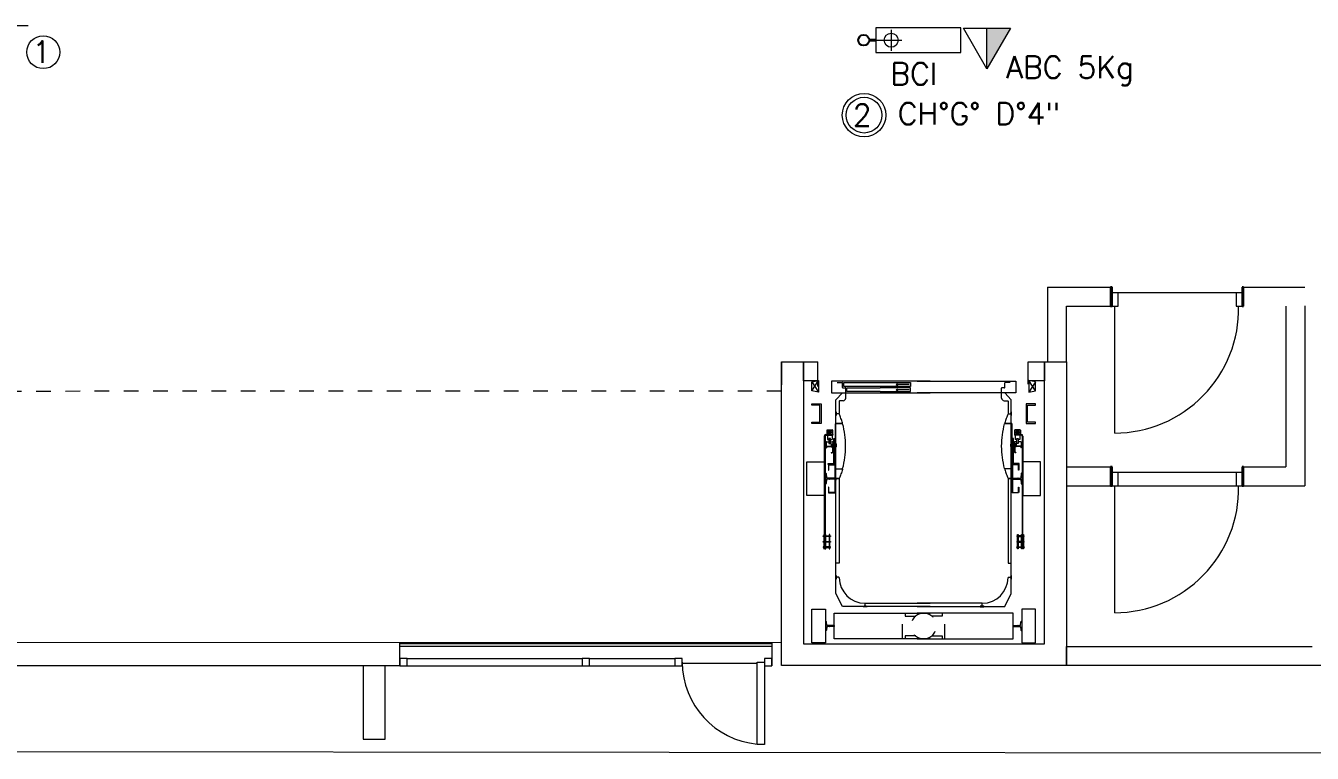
# Model space of a CAD drawing. Header units: millimetres. Extents: x 539 to 842, y -453 to -96.
# Drawn here: x 806.79 to 815.59, y -239.92 to -234.94 of the extents above; entities that cross this region are included whole.
import ezdxf
from ezdxf.enums import TextEntityAlignment as Align

# ---------------------------------------------------------------- set-up
doc = ezdxf.new("R2010")
doc.units = ezdxf.units.MM
doc.header["$LTSCALE"] = 0.1
for name, pattern in [('CENTER', [2.25, 1, -0.1, 0.05, -0.1, 1]), ('DASHED', [0.7, 0.5, -0.2]), ('HIDDEN', [0.375, 0.25, -0.125]), ('HIDDEN2', [0.1875, 0.125, -0.0625])]:
    doc.linetypes.add(name, pattern=pattern)
doc.layers.get('0').update_dxf_attribs({"lineweight": 5})
for name, color, linetype, lineweight in [('00-Agua Caliente', 1, 'Continuous', 20), ('00-Texto AC', 7, 'Continuous', 18), ('00_Incendio_Bocas Incendio', 1, 'Continuous', 30), ('00_Incendio_Cañeria', 1, 'Continuous', 30), ('00_Incendio_Matafuego', 1, 'Continuous', 20), ('00_Incendio_Montantes', 1, 'Continuous', 30), ('00_Incendio_Numeracion Montantes', 1, 'Continuous', 30), ('00_Incendio_Textos', 7, 'Continuous', 13), ('A-DETL-GENF', 7, 'Continuous', 5), ('A-DOOR', 7, 'Continuous', 5), ('A-GLAZ-CWMG', 7, 'Continuous', 5), ('S-COLS', 7, 'Continuous', 5)]:
    doc.layers.add(name, color=color, linetype=linetype, lineweight=lineweight)
doc.styles.add('Instal Sanit', font='techb___.ttf', dxfattribs={"height": 0.15})
doc.styles.add('Romans', font='romans.shx')
doc.styles.get("Standard").update_dxf_attribs({"font": 'arial.ttf'})

# ---------------------------------------------------------------- blocks, each defined once
blk = doc.blocks.new('T8 - T1-2752867-1-TORRE-ARQ-PB')
at = {"layer": 'S-COLS', "color": 8}
for p, q in [((21.6774, 57.6295), (21.6419, 57.4837)), ((23.6983, 57.1369), (21.6774, 57.6295)), ((21.6419, 57.4837), (23.517, 57.0267)), ((23.2365, 55.2424), (23.6983, 57.1369)), ((23.517, 57.0267), (23.1263, 55.4236)), ((21.2512, 55.8807), (21.2157, 55.7349)), ((23.1263, 55.4236), (21.2512, 55.8807)), ((21.2157, 55.7349), (23.2365, 55.2424))]:
    blk.add_line(p, q, dxfattribs=at)
blk = doc.blocks.new('Puerta Vidrio Simple - Puerta Vidrio Simple-1925541-07 3er Piso')
at = {"layer": 'A-DOOR', "color": 8}
for p, q in [((0.2314, 0), (0.2814, 0)), ((0.2314, -0.5628), (0.2314, 0)), ((0.2314, 0), (0.2814, 0)), ((0.2314, -0.5628), (0.2314, 0)), ((0.2814, 0), (0.2814, -0.5628)), ((0.2814, -0.5628), (0.2314, -0.5628)), ((0.2814, -0.5628), (0.2314, -0.5628))]:
    blk.add_line(p, q, dxfattribs=at)
blk.add_arc((0.2814, 0), 0.5628, 180, 264.88403, dxfattribs=at)
blk = doc.blocks.new('Montante rectangular - 50x50-1925539-07 3er Piso')
at = {"layer": 'A-GLAZ-CWMG', "color": 8}
for p, q in [((0, 0.025), (-0.05, 0.025)), ((-0.05, 0.025), (-0.05, 0)), ((0, -0.025), (0, 0.025)), ((-0.05, -0.025), (0, -0.025))]:
    blk.add_line(p, q, dxfattribs=at)
blk = doc.blocks.new('Montante rectangular - 50x50-1913232-07 3er Piso')
at = {"layer": 'A-GLAZ-CWMG', "color": 8}
for p, q in [((-0.05, 0.025), (0, 0.025)), ((-0.05, -0.025), (-0.05, 0.025)), ((0, 0.025), (0, -0.025)), ((0, -0.025), (-0.05, -0.025))]:
    blk.add_line(p, q, dxfattribs=at)
blk = doc.blocks.new('Montante rectangular - 50x50-1925525-07 3er Piso')
at = {"layer": 'A-GLAZ-CWMG', "color": 8}
for p, q in [((-0.6312, -2.0179), (0.5666, -2.0179)), ((-0.6312, -2.0679), (0.5666, -2.0679))]:
    blk.add_line(p, q, dxfattribs=at)
blk = doc.blocks.new('Montante rectangular - 50x50-1925534-07 3er Piso')
at = {"layer": 'A-GLAZ-CWMG', "color": 8}
for p, q in [((0.6166, -2.0179), (1.2016, -2.0179)), ((0.6166, -2.0679), (1.2016, -2.0679))]:
    blk.add_line(p, q, dxfattribs=at)
blk = doc.blocks.new('Montante rectangular - 50x50-1925528-07 3er Piso')
at = {"layer": 'A-GLAZ-CWMG', "color": 8}
for p, q in [((-0.025, 0.025), (0.025, 0.025)), ((-0.025, -0.025), (-0.025, 0.025)), ((0.025, 0.025), (0.025, -0.025)), ((0.025, -0.025), (-0.025, -0.025))]:
    blk.add_line(p, q, dxfattribs=at)
blk = doc.blocks.new('JW_Interior_Door_Fire_810_Single_1_0 - Puerta contra Incendio-1467360-1-TORRE-ARQ-PB')
at = {"layer": 'A-DETL-GENF', "color": 8}
for p, q in [((0.4272, 0.9328), (0.4272, 0.065)), ((-0.403, 0.065), (-0.445, 0.065)), ((-0.445, 0.065), (-0.445, -0.027)), ((-0.403, -0.027), (-0.403, 0.065)), ((0.403, 0.065), (0.403, -0.027)), ((0.445, 0.065), (0.403, 0.065)), ((0.445, -0.027), (0.445, 0.065)), ((-0.445, -0.027), (-0.403, -0.027)), ((-0.403, -0.027), (0.403, -0.027)), ((0.403, -0.027), (0.445, -0.027))]:
    blk.add_line(p, q, dxfattribs=at)
blk.add_arc((0.4303, 0.0815), 0.8513, 90.20864, 181.11058, dxfattribs=at)
at = {"layer": 'A-DOOR', "color": 8, "lineweight": 25}
for p, q in [((-0.445, 0.065), (-0.455, 0.065)), ((-0.455, 0.065), (-0.455, -0.065)), ((0.455, 0.065), (0.445, 0.065)), ((0.455, -0.065), (0.455, 0.065)), ((-0.455, -0.065), (-0.445, -0.065)), ((-0.445, -0.065), (-0.445, -0.027)), ((0.445, -0.027), (0.445, -0.065)), ((0.445, -0.065), (0.455, -0.065))]:
    blk.add_line(p, q, dxfattribs=at)
blk = doc.blocks.new('T1-5P-2020')
at = {"color": 8, "lineweight": 5}
for p, q in [((4102.271, 1358.5344), (4101.1378, 1358.5332)), ((4109.2458, 1356.7434), (4109.678, 1356.7434)), ((4110.588, 1356.7434), (4111.0058, 1356.7434)), ((4109.3758, 1356.6134), (4109.678, 1356.6134)), ((4107.4258, 1356.2334), (4107.426, 1356.0759)), ((4107.5758, 1356.2334), (4107.6738, 1356.2334)), ((4107.5758, 1356.1034), (4107.5758, 1356.2334)), ((4107.6738, 1356.0649), (4107.6738, 1356.2334)), ((4109.1138, 1356.2334), (4109.2258, 1356.2334)), ((4109.1138, 1356.0796), (4109.1138, 1356.2334)), ((4109.2258, 1356.2334), (4109.2258, 1356.1034)), ((4107.6738, 1356.1034), (4107.5758, 1356.1034)), ((4109.2258, 1356.1034), (4109.1138, 1356.1034)), ((4109.3758, 1355.5134), (4109.678, 1355.5134)), ((4110.588, 1355.5134), (4110.8758, 1355.5134)), ((4109.3758, 1355.3834), (4111.0058, 1355.3834)), ((4107.4258, 1354.3109), (4102.0841, 1354.3087)), ((4109.3758, 1354.2834), (4111.0576, 1354.2834)), ((4109.3758, 1354.1534), (4109.3758, 1354.2834)), ((4104.8138, 1354.1523), (4099.5895, 1354.1541)), ((4115.4576, 1354.1534), (4109.3758, 1354.1534))]:
    blk.add_line(p, q, dxfattribs=at)
at = {"color": 8}
for p, q in [((4109.2458, 1356.7434), (4109.2458, 1356.2334)), ((4110.588, 1356.6134), (4110.588, 1356.7434)), ((4110.8758, 1356.6134), (4110.8758, 1355.5134)), ((4111.0058, 1356.6166), (4111.0058, 1355.3834)), ((4107.8072, 1356.0915), (4107.8401, 1356.0915)), ((4107.8427, 1356.0573), (4107.8427, 1356.0889)), ((4108.9539, 1356.0573), (4108.9539, 1356.0889)), ((4108.9894, 1356.0915), (4108.9565, 1356.0915)), ((4107.8441, 1356.056), (4107.8623, 1356.056)), ((4107.865, 1355.9849), (4107.865, 1356.0533)), ((4108.9316, 1355.9849), (4108.9316, 1356.0533)), ((4108.9525, 1356.056), (4108.9343, 1356.056)), ((4107.6339, 1355.9449), (4107.6961, 1355.9449)), ((4107.6339, 1355.936), (4107.6339, 1355.9449)), ((4107.6872, 1355.936), (4107.6339, 1355.936)), ((4107.6872, 1355.8204), (4107.6872, 1355.936)), ((4107.6961, 1355.9449), (4107.6961, 1355.8115)), ((4109.1628, 1355.9449), (4109.1005, 1355.9449)), ((4109.1005, 1355.9449), (4109.1005, 1355.8115)), ((4109.1094, 1355.8204), (4109.1094, 1355.936)), ((4109.1094, 1355.936), (4109.1628, 1355.936)), ((4109.1628, 1355.936), (4109.1628, 1355.9449)), ((4107.6339, 1355.8115), (4107.6339, 1355.8204)), ((4107.6339, 1355.8204), (4107.6872, 1355.8204)), ((4107.7983, 1355.8755), (4107.7983, 1355.8675)), ((4107.7983, 1355.8755), (4107.7983, 1355.8675)), ((4107.8185, 1355.8782), (4107.801, 1355.8782)), ((4108.9781, 1355.8782), (4108.9956, 1355.8782)), ((4108.9983, 1355.8755), (4108.9983, 1355.8675)), ((4108.9983, 1355.8755), (4108.9983, 1355.8675)), ((4109.1628, 1355.8204), (4109.1094, 1355.8204)), ((4109.1628, 1355.8115), (4109.1628, 1355.8204)), ((4107.6961, 1355.8115), (4107.6339, 1355.8115)), ((4107.7939, 1355.8115), (4107.8398, 1355.8115)), ((4109.0028, 1355.8115), (4108.9568, 1355.8115)), ((4109.1005, 1355.8115), (4109.1628, 1355.8115)), ((4107.7244, 1355.3971), (4107.7244, 1355.4704)), ((4107.7244, 1355.4704), (4107.7288, 1355.4704)), ((4107.7316, 1355.4679), (4107.7343, 1355.4395)), ((4109.065, 1355.4679), (4109.0623, 1355.4395)), ((4109.0723, 1355.4704), (4109.0678, 1355.4704)), ((4109.0723, 1355.3971), (4109.0723, 1355.4704)), ((4109.678, 1355.3834), (4109.678, 1355.5134)), ((4110.588, 1355.3834), (4110.588, 1355.5134)), ((4107.7244, 1355.3971), (4107.7288, 1355.3971)), ((4107.7343, 1355.428), (4107.7316, 1355.3997)), ((4107.7512, 1355.4371), (4107.737, 1355.4371)), ((4107.7512, 1355.4304), (4107.737, 1355.4304)), ((4107.7512, 1355.4371), (4107.754, 1355.4378)), ((4107.7512, 1355.4371), (4107.754, 1355.4378)), ((4107.7512, 1355.4304), (4107.754, 1355.4298)), ((4107.7512, 1355.4304), (4107.754, 1355.4298)), ((4107.7841, 1355.4378), (4107.754, 1355.4378)), ((4107.7841, 1355.4298), (4107.754, 1355.4298)), ((4107.785, 1355.4369), (4107.7841, 1355.4378)), ((4107.785, 1355.4307), (4107.7841, 1355.4298)), ((4107.785, 1355.4369), (4107.785, 1355.4307)), ((4109.0116, 1355.4369), (4109.0125, 1355.4378)), ((4109.0116, 1355.4369), (4109.0116, 1355.4307)), ((4109.0116, 1355.4307), (4109.0125, 1355.4298)), ((4109.0125, 1355.4378), (4109.0426, 1355.4378)), ((4109.0125, 1355.4298), (4109.0426, 1355.4298)), ((4109.0454, 1355.4371), (4109.0426, 1355.4378)), ((4109.0454, 1355.4371), (4109.0426, 1355.4378)), ((4109.0454, 1355.4304), (4109.0426, 1355.4298)), ((4109.0454, 1355.4304), (4109.0426, 1355.4298)), ((4109.0454, 1355.4371), (4109.0596, 1355.4371)), ((4109.0454, 1355.4304), (4109.0596, 1355.4304)), ((4109.0623, 1355.428), (4109.065, 1355.3997)), ((4109.0723, 1355.3971), (4109.0678, 1355.3971)), ((4107.7983, 1354.7609), (4107.7983, 1354.7689)), ((4108.9983, 1354.7609), (4108.9983, 1354.7689)), ((4107.7983, 1354.7556), (4107.7983, 1354.7476)), ((4107.801, 1354.7582), (4107.801, 1354.7582)), ((4107.8179, 1354.7582), (4107.801, 1354.7582)), ((4108.9787, 1354.7582), (4108.9956, 1354.7582)), ((4108.9956, 1354.7582), (4108.9956, 1354.7582)), ((4108.9983, 1354.7556), (4108.9983, 1354.7476)), ((4107.9877, 1354.5582), (4107.9957, 1354.5582)), ((4107.9983, 1354.5609), (4107.9983, 1354.5779)), ((4108.009, 1354.5582), (4108.001, 1354.5582)), ((4108.7876, 1354.5582), (4108.7956, 1354.5582)), ((4108.7983, 1354.5609), (4108.7983, 1354.5779)), ((4108.8089, 1354.5582), (4108.8009, 1354.5582)), ((4107.7272, 1354.456), (4107.7272, 1354.3938)), ((4107.7298, 1354.456), (4107.7272, 1354.456)), ((4107.7352, 1354.4308), (4107.7326, 1354.4534)), ((4107.7352, 1354.419), (4107.7326, 1354.3963)), ((4107.7512, 1354.4282), (4107.738, 1354.4282)), ((4107.7512, 1354.4215), (4107.738, 1354.4215)), ((4107.7512, 1354.4282), (4107.754, 1354.4289)), ((4107.7512, 1354.4215), (4107.754, 1354.4209)), ((4107.7841, 1354.4289), (4107.754, 1354.4289)), ((4107.7841, 1354.4209), (4107.754, 1354.4209)), ((4107.785, 1354.428), (4107.7841, 1354.4289)), ((4107.785, 1354.4218), (4107.7841, 1354.4209)), ((4107.785, 1354.428), (4107.785, 1354.4218)), ((4109.0116, 1354.428), (4109.0125, 1354.4289)), ((4109.0116, 1354.428), (4109.0116, 1354.4218)), ((4109.0116, 1354.4218), (4109.0125, 1354.4209)), ((4109.0125, 1354.4289), (4109.0426, 1354.4289)), ((4109.0125, 1354.4209), (4109.0426, 1354.4209)), ((4109.0454, 1354.4282), (4109.0426, 1354.4289)), ((4109.0454, 1354.4215), (4109.0426, 1354.4209)), ((4109.0454, 1354.4282), (4109.0586, 1354.4282)), ((4109.0454, 1354.4215), (4109.0586, 1354.4215)), ((4109.0614, 1354.4308), (4109.064, 1354.4534)), ((4109.0614, 1354.419), (4109.064, 1354.3963)), ((4109.0668, 1354.456), (4109.0694, 1354.456)), ((4109.0694, 1354.456), (4109.0694, 1354.3938)), ((4107.7298, 1354.3938), (4107.7272, 1354.3938)), ((4109.0668, 1354.3938), (4109.0694, 1354.3938)), ((4104.8137, 1354.1533), (4104.8139, 1354.3098)), ((4107.3594, 1354.3023), (4104.8137, 1354.3023)), ((4104.8137, 1354.2873), (4107.3594, 1354.2873)), ((4107.3593, 1354.3108), (4107.3594, 1354.1533)), ((4107.3593, 1354.3108), (4107.3594, 1354.1533)), ((4107.2594, 1354.1673), (4106.7466, 1354.1673)), ((4099.5889, 1353.5688), (4115.4507, 1353.5535))]:
    blk.add_line(p, q, dxfattribs=at)
at = {"color": 8, "linetype": 'HIDDEN'}
for p, q in [((4107.6339, 1356.0338), (4107.6783, 1356.1049)), ((4107.6339, 1356.096), (4107.6783, 1356.0249)), ((4109.1628, 1356.0338), (4109.1183, 1356.1049)), ((4109.1628, 1356.096), (4109.1183, 1356.0249))]:
    blk.add_line(p, q, dxfattribs=at)
at = {"color": 8, "linetype": 'Continuous'}
for p, q in [((4108.4428, 1356.1004), (4107.7672, 1356.1004)), ((4107.7672, 1356.1004), (4107.7672, 1356.0204)), ((4107.8516, 1356.0915), (4108.3094, 1356.0915)), ((4107.8516, 1356.0649), (4107.8516, 1356.0915)), ((4108.2112, 1356.0781), (4108.2199, 1356.0842)), ((4108.3094, 1356.0915), (4108.3094, 1356.0649)), ((4108.3539, 1356.1004), (4109.0294, 1356.1004)), ((4109.0294, 1356.1004), (4109.0294, 1356.0204)), ((4107.7672, 1356.0204), (4108.4428, 1356.0204)), ((4107.7983, 1355.9725), (4107.8427, 1356.0204)), ((4107.8427, 1356.0204), (4108.4428, 1356.0204)), ((4108.3094, 1356.0649), (4107.8516, 1356.0649)), ((4107.8722, 1356.0293), (4107.8722, 1356.056)), ((4107.8722, 1356.056), (4108.1011, 1356.056)), ((4108.1011, 1356.0293), (4107.8722, 1356.0293)), ((4108.3094, 1356.056), (4108.1011, 1356.056)), ((4108.1011, 1356.0293), (4108.3094, 1356.0293)), ((4108.2983, 1356.0781), (4108.2112, 1356.0781)), ((4108.2112, 1356.0781), (4108.2206, 1356.0716)), ((4108.2112, 1356.0416), (4108.2199, 1356.0477)), ((4108.2983, 1356.0416), (4108.2112, 1356.0416)), ((4108.2112, 1356.0416), (4108.2206, 1356.035)), ((4108.3094, 1356.0293), (4108.3094, 1356.056)), ((4109.0294, 1356.0204), (4108.3539, 1356.0204)), ((4108.9539, 1356.0204), (4108.3539, 1356.0204)), ((4108.9983, 1355.9734), (4108.9539, 1356.0204)), ((4107.7983, 1354.6471), (4107.7983, 1355.9725)), ((4107.8472, 1355.9671), (4107.8232, 1355.9671)), ((4108.9494, 1355.9671), (4108.9734, 1355.9671)), ((4108.9983, 1354.6471), (4108.9983, 1355.9734)), ((4107.73, 1355.7367), (4107.7758, 1355.7367)), ((4107.73, 1355.7311), (4107.7758, 1355.7311)), ((4107.7363, 1355.7647), (4107.7363, 1355.7391)), ((4107.7363, 1355.752), (4107.7373, 1355.752)), ((4107.7373, 1355.7647), (4107.7373, 1355.7391)), ((4107.7373, 1355.7393), (4107.7387, 1355.738)), ((4107.7387, 1355.7671), (4107.7733, 1355.7671)), ((4107.7387, 1355.7661), (4107.7733, 1355.7661)), ((4107.7387, 1355.738), (4107.7733, 1355.738)), ((4107.7387, 1355.7378), (4107.7733, 1355.7378)), ((4107.7404, 1355.7311), (4107.7404, 1355.7016)), ((4107.7456, 1355.7558), (4107.7496, 1355.7558)), ((4107.7456, 1355.7558), (4107.7456, 1355.7481)), ((4107.7456, 1355.7481), (4107.7496, 1355.7481)), ((4107.7496, 1355.7579), (4107.7496, 1355.7558)), ((4107.7496, 1355.7579), (4107.7624, 1355.7579)), ((4107.7496, 1355.7481), (4107.7496, 1355.7459)), ((4107.7496, 1355.7459), (4107.7624, 1355.7459)), ((4107.7624, 1355.7579), (4107.7624, 1355.7558)), ((4107.7624, 1355.7558), (4107.7664, 1355.7558)), ((4107.7624, 1355.7481), (4107.7624, 1355.7459)), ((4107.7624, 1355.7481), (4107.7664, 1355.7481)), ((4107.7664, 1355.7558), (4107.7664, 1355.7481)), ((4107.7716, 1355.7311), (4107.7716, 1355.7016)), ((4107.7747, 1355.7393), (4107.7733, 1355.738)), ((4107.7747, 1355.7647), (4107.7747, 1355.7391)), ((4107.7747, 1355.752), (4107.7757, 1355.752)), ((4107.7757, 1355.7647), (4107.7757, 1355.7391)), ((4107.7758, 1355.7367), (4107.7758, 1355.7311)), ((4109.0666, 1355.7367), (4109.0208, 1355.7367)), ((4109.0208, 1355.7367), (4109.0208, 1355.7311)), ((4109.0666, 1355.7311), (4109.0208, 1355.7311)), ((4109.0209, 1355.7647), (4109.0209, 1355.7391)), ((4109.022, 1355.752), (4109.0209, 1355.752)), ((4109.022, 1355.7647), (4109.022, 1355.7391)), ((4109.022, 1355.7393), (4109.0233, 1355.738)), ((4109.0579, 1355.7671), (4109.0233, 1355.7671)), ((4109.0579, 1355.7661), (4109.0233, 1355.7661)), ((4109.0579, 1355.738), (4109.0233, 1355.738)), ((4109.0579, 1355.7378), (4109.0233, 1355.7378)), ((4109.0251, 1355.7311), (4109.0251, 1355.7016)), ((4109.0303, 1355.7558), (4109.0303, 1355.7481)), ((4109.0342, 1355.7558), (4109.0303, 1355.7558)), ((4109.0342, 1355.7481), (4109.0303, 1355.7481)), ((4109.0342, 1355.7579), (4109.0342, 1355.7558)), ((4109.047, 1355.7579), (4109.0342, 1355.7579)), ((4109.0342, 1355.7481), (4109.0342, 1355.7459)), ((4109.047, 1355.7459), (4109.0342, 1355.7459)), ((4109.047, 1355.7579), (4109.047, 1355.7558)), ((4109.051, 1355.7558), (4109.047, 1355.7558)), ((4109.047, 1355.7481), (4109.047, 1355.7459)), ((4109.051, 1355.7481), (4109.047, 1355.7481)), ((4109.051, 1355.7558), (4109.051, 1355.7481)), ((4109.0562, 1355.7311), (4109.0562, 1355.7016)), ((4109.0593, 1355.7393), (4109.0579, 1355.738)), ((4109.0593, 1355.7647), (4109.0593, 1355.7391)), ((4109.0604, 1355.752), (4109.0593, 1355.752)), ((4109.0604, 1355.7647), (4109.0604, 1355.7391)), ((4107.7187, 1355.7255), (4107.7187, 1355.3542)), ((4107.7244, 1355.7255), (4107.7244, 1355.3542)), ((4107.7314, 1355.684), (4107.7314, 1355.6449)), ((4107.7314, 1355.6449), (4107.7327, 1355.6449)), ((4107.7327, 1355.6529), (4107.7327, 1355.6449)), ((4107.734, 1355.6867), (4107.7504, 1355.6867)), ((4107.734, 1355.6555), (4107.7732, 1355.6555)), ((4107.734, 1355.6542), (4107.7732, 1355.6542)), ((4107.7404, 1355.7016), (4107.7504, 1355.7016)), ((4107.7504, 1355.7083), (4107.7504, 1355.6745)), ((4107.7616, 1355.7083), (4107.7504, 1355.7083)), ((4107.7504, 1355.6745), (4107.7616, 1355.6745)), ((4107.7616, 1355.6745), (4107.7616, 1355.7083)), ((4107.7616, 1355.7016), (4107.7716, 1355.7016)), ((4107.7616, 1355.6867), (4107.7732, 1355.6867)), ((4107.7652, 1355.6542), (4107.7652, 1355.652)), ((4107.7652, 1355.652), (4107.7723, 1355.652)), ((4107.7723, 1355.6542), (4107.7723, 1355.6511)), ((4107.7723, 1355.6511), (4107.7745, 1355.6511)), ((4107.7745, 1355.6529), (4107.7745, 1355.6138)), ((4107.7758, 1355.6843), (4107.7758, 1355.6138)), ((4107.7758, 1355.6843), (4107.7845, 1355.6843)), ((4107.7845, 1355.5428), (4107.7845, 1355.7075)), ((4107.7845, 1355.7075), (4107.7901, 1355.7075)), ((4107.7901, 1355.7075), (4107.7901, 1355.5422)), ((4107.7901, 1355.6711), (4107.7924, 1355.6711)), ((4107.7901, 1355.6524), (4107.7924, 1355.6524)), ((4107.7924, 1355.6524), (4107.7924, 1355.6711)), ((4107.7928, 1355.6715), (4107.8008, 1355.6715)), ((4107.7929, 1355.6564), (4107.8007, 1355.6564)), ((4107.793, 1355.652), (4107.8006, 1355.652)), ((4107.7931, 1355.6671), (4107.8004, 1355.6671)), ((4107.8012, 1355.6543), (4107.8012, 1355.6696)), ((4108.9954, 1355.6543), (4108.9954, 1355.6696)), ((4109.0038, 1355.6715), (4108.9958, 1355.6715)), ((4109.0037, 1355.6564), (4108.9959, 1355.6564)), ((4109.0036, 1355.652), (4108.996, 1355.652)), ((4109.0035, 1355.6671), (4108.9962, 1355.6671)), ((4109.0065, 1355.6711), (4109.0043, 1355.6711)), ((4109.0043, 1355.6524), (4109.0043, 1355.6711)), ((4109.0065, 1355.6524), (4109.0043, 1355.6524)), ((4109.0121, 1355.7075), (4109.0065, 1355.7075)), ((4109.0065, 1355.7075), (4109.0065, 1355.5422)), ((4109.0121, 1355.5428), (4109.0121, 1355.7075)), ((4109.0208, 1355.6843), (4109.0121, 1355.6843)), ((4109.0208, 1355.6843), (4109.0208, 1355.6138)), ((4109.0221, 1355.6529), (4109.0221, 1355.6138)), ((4109.0244, 1355.6511), (4109.0221, 1355.6511)), ((4109.0351, 1355.6867), (4109.0235, 1355.6867)), ((4109.0626, 1355.6555), (4109.0235, 1355.6555)), ((4109.0626, 1355.6542), (4109.0235, 1355.6542)), ((4109.0244, 1355.6542), (4109.0244, 1355.6511)), ((4109.0315, 1355.652), (4109.0244, 1355.652)), ((4109.0351, 1355.7016), (4109.0251, 1355.7016)), ((4109.0315, 1355.6542), (4109.0315, 1355.652)), ((4109.0351, 1355.7083), (4109.0462, 1355.7083)), ((4109.0351, 1355.6745), (4109.0351, 1355.7083)), ((4109.0462, 1355.6745), (4109.0351, 1355.6745)), ((4109.0462, 1355.7083), (4109.0462, 1355.6745)), ((4109.0562, 1355.7016), (4109.0462, 1355.7016)), ((4109.0626, 1355.6867), (4109.0462, 1355.6867)), ((4109.0639, 1355.6529), (4109.0639, 1355.6449)), ((4109.0652, 1355.6449), (4109.0639, 1355.6449)), ((4109.0652, 1355.684), (4109.0652, 1355.6449)), ((4109.0723, 1355.7255), (4109.0723, 1355.3542)), ((4109.0779, 1355.7255), (4109.0779, 1355.3542)), ((4107.7665, 1355.6124), (4107.7732, 1355.6124)), ((4107.7665, 1355.6124), (4107.7665, 1355.6111)), ((4107.7665, 1355.6111), (4107.7732, 1355.6111)), ((4107.7758, 1355.6392), (4107.7845, 1355.6392)), ((4109.0208, 1355.6392), (4109.0121, 1355.6392)), ((4109.0301, 1355.6124), (4109.0235, 1355.6124)), ((4109.0301, 1355.6111), (4109.0235, 1355.6111)), ((4109.0301, 1355.6124), (4109.0301, 1355.6111)), ((4107.5983, 1355.3182), (4107.5983, 1355.5493)), ((4107.5983, 1355.5493), (4107.7187, 1355.5493)), ((4107.7187, 1355.5493), (4107.7187, 1355.3182)), ((4107.7457, 1355.5372), (4107.7788, 1355.5372)), ((4107.7457, 1355.5315), (4107.7457, 1355.5372)), ((4107.7795, 1355.5315), (4107.7457, 1355.5315)), ((4109.0172, 1355.5315), (4109.0509, 1355.5315)), ((4109.0509, 1355.5372), (4109.0178, 1355.5372)), ((4109.0509, 1355.5315), (4109.0509, 1355.5372)), ((4109.1983, 1355.5493), (4109.0779, 1355.5493)), ((4109.0779, 1355.5493), (4109.0779, 1355.3182)), ((4109.1983, 1355.3182), (4109.1983, 1355.5493)), ((4107.7983, 1355.4338), (4107.8205, 1355.4338)), ((4107.8205, 1355.4338), (4107.8205, 1354.856)), ((4108.9983, 1355.4338), (4108.9761, 1355.4338)), ((4108.9761, 1355.4338), (4108.9761, 1354.856)), ((4107.7187, 1355.3182), (4107.5983, 1355.3182)), ((4107.7187, 1355.3542), (4107.7244, 1355.3542)), ((4109.0779, 1355.3542), (4109.0723, 1355.3542)), ((4109.0779, 1355.3182), (4109.1983, 1355.3182)), ((4107.8205, 1354.856), (4107.7983, 1354.856)), ((4108.9761, 1354.856), (4108.9983, 1354.856)), ((4107.8427, 1354.5582), (4107.7983, 1354.6471)), ((4108.9539, 1354.5582), (4108.9983, 1354.6471)), ((4107.6339, 1354.3093), (4107.6339, 1354.5404)), ((4107.6339, 1354.5404), (4107.7272, 1354.5404)), ((4107.7272, 1354.5404), (4107.7272, 1354.3093)), ((4107.785, 1354.3369), (4107.785, 1354.5129)), ((4107.785, 1354.5129), (4108.4428, 1354.5123)), ((4108.4428, 1354.5582), (4107.8427, 1354.5582)), ((4107.9983, 1354.5582), (4107.9983, 1354.5804)), ((4107.9983, 1354.5804), (4108.4428, 1354.5804)), ((4108.7983, 1354.5804), (4108.3539, 1354.5804)), ((4108.3539, 1354.5582), (4108.9539, 1354.5582)), ((4109.0116, 1354.5129), (4108.3539, 1354.5123)), ((4108.7983, 1354.5582), (4108.7983, 1354.5804)), ((4109.0116, 1354.3369), (4109.0116, 1354.5129)), ((4109.1628, 1354.5404), (4109.0694, 1354.5404)), ((4109.0694, 1354.5404), (4109.0694, 1354.3093)), ((4109.1628, 1354.3093), (4109.1628, 1354.5404)), ((4108.4428, 1354.3369), (4107.785, 1354.3369)), ((4108.3539, 1354.3369), (4109.0116, 1354.3369)), ((4107.7272, 1354.3093), (4107.6339, 1354.3093)), ((4109.0694, 1354.3093), (4109.1628, 1354.3093))]:
    blk.add_line(p, q, dxfattribs=at)
at = {"color": 8, "linetype": 'CENTER'}
for p, q in [((4107.7387, 1355.7519), (4107.7733, 1355.7519)), ((4109.0579, 1355.7519), (4109.0233, 1355.7519)), ((4107.7632, 1355.6618), (4107.8047, 1355.6618)), ((4109.0334, 1355.6618), (4108.9919, 1355.6618))]:
    blk.add_line(p, q, dxfattribs=at)
at = {"color": 8, "linetype": 'DASHED'}
for p, q in [((4107.7652, 1355.6715), (4107.7723, 1355.6715)), ((4107.7652, 1355.6715), (4107.7652, 1355.6555)), ((4107.7652, 1355.6671), (4107.7723, 1355.6671)), ((4107.7652, 1355.6564), (4107.7723, 1355.6564)), ((4107.7723, 1355.6724), (4107.7723, 1355.6555)), ((4107.7723, 1355.6724), (4107.7758, 1355.6724)), ((4107.7745, 1355.6529), (4107.7745, 1355.6529)), ((4109.0244, 1355.6724), (4109.0208, 1355.6724)), ((4109.0221, 1355.6529), (4109.0221, 1355.6529)), ((4109.0244, 1355.6724), (4109.0244, 1355.6555)), ((4109.0315, 1355.6715), (4109.0244, 1355.6715)), ((4109.0315, 1355.6671), (4109.0244, 1355.6671)), ((4109.0315, 1355.6564), (4109.0244, 1355.6564)), ((4109.0315, 1355.6715), (4109.0315, 1355.6555))]:
    blk.add_line(p, q, dxfattribs=at)
at = {"color": 8, "linetype": 'HIDDEN2', "ltscale": 0.5}
for p, q in [((4108.2527, 1354.3375), (4108.2527, 1354.5123)), ((4108.2527, 1354.5123), (4108.2721, 1354.5123)), ((4108.2721, 1354.5123), (4108.2721, 1354.4928)), ((4108.5439, 1354.5123), (4108.5245, 1354.5123)), ((4108.5245, 1354.5123), (4108.5245, 1354.4928)), ((4108.5439, 1354.3375), (4108.5439, 1354.5123)), ((4108.2721, 1354.4928), (4108.3449, 1354.4928)), ((4108.5245, 1354.4928), (4108.4517, 1354.4928)), ((4108.2721, 1354.3375), (4108.2527, 1354.3375)), ((4108.3449, 1354.3569), (4108.2721, 1354.3569)), ((4108.2721, 1354.3569), (4108.2721, 1354.3375)), ((4108.4517, 1354.3569), (4108.5245, 1354.3569)), ((4108.5245, 1354.3569), (4108.5245, 1354.3375)), ((4108.5245, 1354.3375), (4108.5439, 1354.3375))]:
    blk.add_line(p, q, dxfattribs=at)
at = {"color": 8}
for points in [[(4109.3758, 1356.2334), (4109.3758, 1356.6134)], [(4107.7199, 1355.0515), (4107.7155, 1355.0515), (4107.7155, 1354.9538), (4107.7199, 1354.9538), (4107.7199, 1355.5404), (4107.7244, 1355.5404), (4107.7244, 1354.9538), (4107.7288, 1354.9538), (4107.7288, 1355.0515), (4107.7244, 1355.0515)], [(4109.0767, 1355.0515), (4109.0812, 1355.0515), (4109.0812, 1354.9538), (4109.0767, 1354.9538), (4109.0767, 1355.5404), (4109.0723, 1355.5404), (4109.0723, 1354.9538), (4109.0678, 1354.9538), (4109.0678, 1355.0515), (4109.0723, 1355.0515)], [(4107.7155, 1355.0382), (4107.711, 1355.0382), (4107.711, 1355.0427), (4107.7155, 1355.0427)], [(4107.7199, 1355.0427), (4107.7244, 1355.0427)], [(4107.7244, 1355.0382), (4107.7199, 1355.0382)], [(4107.7288, 1355.0427), (4107.751, 1355.0427)], [(4107.751, 1355.0382), (4107.7288, 1355.0382)], [(4107.7555, 1355.0427), (4107.7599, 1355.0427), (4107.7599, 1355.0382)], [(4107.7599, 1355.0382), (4107.7555, 1355.0382)], [(4109.0412, 1355.0427), (4109.0367, 1355.0427), (4109.0367, 1355.0382)], [(4109.0367, 1355.0382), (4109.0412, 1355.0382)], [(4109.0678, 1355.0427), (4109.0456, 1355.0427)], [(4109.0456, 1355.0382), (4109.0678, 1355.0382)], [(4109.0767, 1355.0427), (4109.0723, 1355.0427)], [(4109.0723, 1355.0382), (4109.0767, 1355.0382)], [(4109.0812, 1355.0382), (4109.0856, 1355.0382), (4109.0856, 1355.0427), (4109.0812, 1355.0427)], [(4107.7155, 1354.9982), (4107.711, 1354.9982), (4107.711, 1355.0027), (4107.7155, 1355.0027)], [(4107.7155, 1354.9671), (4107.711, 1354.9671), (4107.711, 1354.9627), (4107.7155, 1354.9627)], [(4107.7199, 1355.0027), (4107.7244, 1355.0027)], [(4107.7244, 1354.9982), (4107.7199, 1354.9982)], [(4107.7244, 1354.9671), (4107.7199, 1354.9671)], [(4107.7199, 1354.9627), (4107.7244, 1354.9627)], [(4107.7288, 1355.0027), (4107.751, 1355.0027)], [(4107.751, 1354.9982), (4107.7288, 1354.9982)], [(4107.751, 1354.9671), (4107.7288, 1354.9671)], [(4107.7288, 1354.9627), (4107.751, 1354.9627)], [(4107.7555, 1355.0027), (4107.7599, 1355.0027), (4107.7599, 1354.9982)], [(4107.7599, 1354.9982), (4107.7555, 1354.9982)], [(4107.7555, 1354.9627), (4107.7599, 1354.9627), (4107.7599, 1354.9671)], [(4107.7599, 1354.9671), (4107.7555, 1354.9671)], [(4109.0412, 1355.0027), (4109.0367, 1355.0027), (4109.0367, 1354.9982)], [(4109.0367, 1354.9982), (4109.0412, 1354.9982)], [(4109.0412, 1354.9627), (4109.0367, 1354.9627), (4109.0367, 1354.9671)], [(4109.0367, 1354.9671), (4109.0412, 1354.9671)], [(4109.0678, 1355.0027), (4109.0456, 1355.0027)], [(4109.0456, 1354.9982), (4109.0678, 1354.9982)], [(4109.0456, 1354.9671), (4109.0678, 1354.9671)], [(4109.0678, 1354.9627), (4109.0456, 1354.9627)], [(4109.0767, 1355.0027), (4109.0723, 1355.0027)], [(4109.0723, 1354.9982), (4109.0767, 1354.9982)], [(4109.0723, 1354.9671), (4109.0767, 1354.9671)], [(4109.0767, 1354.9627), (4109.0723, 1354.9627)], [(4109.0812, 1354.9982), (4109.0856, 1354.9982), (4109.0856, 1355.0027), (4109.0812, 1355.0027)], [(4109.0812, 1354.9671), (4109.0856, 1354.9671), (4109.0856, 1354.9627), (4109.0812, 1354.9627)], [(4104.5637, 1354.154), (4104.5637, 1353.6508), (4104.7137, 1353.6508), (4104.7137, 1354.1533)]]:
    blk.add_lwpolyline(points, dxfattribs=at)
for points in [[(4107.6783, 1356.1049), (4107.6783, 1356.0249), (4107.6339, 1356.0338), (4107.6339, 1356.096)], [(4109.1183, 1356.1049), (4109.1183, 1356.0249), (4109.1628, 1356.0338), (4109.1628, 1356.096)], [(4107.7555, 1355.0515), (4107.751, 1355.0515), (4107.751, 1354.9538), (4107.7555, 1354.9538)], [(4109.0412, 1355.0515), (4109.0456, 1355.0515), (4109.0456, 1354.9538), (4109.0412, 1354.9538)]]:
    blk.add_lwpolyline(points, close=True, dxfattribs=at)
at = {"color": 8, "linetype": 'DASHED'}
blk.add_lwpolyline([(4107.4258, 1356.0334), (4102.0834, 1356.0312)], dxfattribs=at)
at = {"color": 8}
for points in [[(4107.8232, 1355.9671, 0.382405), (4107.8205, 1355.9647), (4107.8205, 1355.8806, -0.382405), (4107.8179, 1355.8782), (4107.801, 1355.8782, -0.414213), (4107.7983, 1355.8809), (4107.7983, 1355.8889)], [(4108.9734, 1355.9671, -0.382405), (4108.9761, 1355.9647), (4108.9761, 1355.8806, 0.382405), (4108.9787, 1355.8782), (4108.9957, 1355.8782, 0.414213), (4108.9983, 1355.8809), (4108.9983, 1355.8889)], [(4107.8064, 1355.8763), (4107.8016, 1355.8763, 0.198945), (4107.8006, 1355.8759, 0.198878), (4107.8002, 1355.8749), (4107.8002, 1355.8671, -0.414208), (4107.7984, 1355.8652, -0.414219), (4107.7965, 1355.8671, 0.000005), (4107.7965, 1355.8893, -0.000002), (4107.7965, 1355.8893, -0.999999), (4107.8002, 1355.8893), (4107.8002, 1355.8815, 0.198907), (4107.8006, 1355.8806, 0.198919), (4107.8016, 1355.8802), (4107.8064, 1355.8802)], [(4108.9902, 1355.8763), (4108.995, 1355.8763, -0.198945), (4108.996, 1355.8759, -0.198878), (4108.9964, 1355.8749), (4108.9964, 1355.8671, 0.414208), (4108.9982, 1355.8652, 0.414219), (4109.0001, 1355.8671, -0.000005), (4109.0001, 1355.8893, 0.000002), (4109.0001, 1355.8893, 0.999999), (4108.9964, 1355.8893), (4108.9964, 1355.8815, -0.198907), (4108.996, 1355.8806, -0.198919), (4108.995, 1355.8802), (4108.9902, 1355.8802)], [(4107.8161, 1355.8115), (4107.7965, 1355.8115, 0.415832), (4107.7939, 1355.8089), (4107.7939, 1355.5031, 0.414217), (4107.7965, 1355.5004), (4107.8161, 1355.5004)], [(4107.8179, 1355.5004), (4107.8413, 1355.5004, 0.337311), (4107.8439, 1355.5024, 0.067471), (4107.8647, 1355.656, 0.067485), (4107.8439, 1355.8096, 0.337302), (4107.8413, 1355.8115), (4107.8179, 1355.8115)], [(4108.9788, 1355.5004), (4108.9553, 1355.5004, -0.337311), (4108.9527, 1355.5024, -0.067471), (4108.9319, 1355.656, -0.067485), (4108.9527, 1355.8096, -0.337302), (4108.9553, 1355.8115), (4108.9788, 1355.8115)], [(4108.9805, 1355.8115), (4109.0001, 1355.8115, -0.415832), (4109.0028, 1355.8089), (4109.0028, 1355.5031, -0.414217), (4109.0001, 1355.5004), (4108.9805, 1355.5004)], [(4107.7494, 1355.376), (4107.7468, 1355.376), (4107.7468, 1355.3413, 0.414213), (4107.7521, 1355.336), (4107.7876, 1355.336, 0.414214), (4107.793, 1355.3413), (4107.793, 1355.5262, 0.414214), (4107.7876, 1355.5315), (4107.7521, 1355.5315, 0.414214), (4107.7468, 1355.5262), (4107.7468, 1355.4915), (4107.7494, 1355.4915), (4107.7494, 1355.5262, -0.41421), (4107.7521, 1355.5289), (4107.7876, 1355.5289, -0.414217), (4107.7903, 1355.5262), (4107.7903, 1355.3413, -0.414213), (4107.7876, 1355.3387), (4107.7521, 1355.3387, -0.414218), (4107.7494, 1355.3413), (4107.7494, 1355.376)], [(4107.7939, 1355.5004), (4107.8398, 1355.5004, -0.498137), (4107.8423, 1355.497, -0.014075), (4107.8325, 1355.4659, -0.014078), (4107.8209, 1355.4354, -0.303961), (4107.8185, 1355.4338), (4107.801, 1355.4338, -0.414205), (4107.7983, 1355.4364), (4107.7983, 1355.4444)], [(4109.0028, 1355.5004), (4108.9568, 1355.5004, 0.498137), (4108.9543, 1355.497, 0.014075), (4108.9641, 1355.4659, 0.014078), (4108.9757, 1355.4354, 0.303961), (4108.9781, 1355.4338), (4108.9956, 1355.4338, 0.414205), (4108.9983, 1355.4364), (4108.9983, 1355.4444)], [(4109.0472, 1355.376), (4109.0499, 1355.376), (4109.0499, 1355.3413, -0.414213), (4109.0445, 1355.336), (4109.009, 1355.336, -0.414214), (4109.0036, 1355.3413), (4109.0036, 1355.5262, -0.414214), (4109.009, 1355.5315), (4109.0445, 1355.5315, -0.414214), (4109.0499, 1355.5262), (4109.0499, 1355.4915), (4109.0472, 1355.4915), (4109.0472, 1355.5262, 0.41421), (4109.0445, 1355.5289), (4109.009, 1355.5289, 0.414217), (4109.0063, 1355.5262), (4109.0063, 1355.3413, 0.414213), (4109.009, 1355.3387), (4109.0445, 1355.3387, 0.414218), (4109.0472, 1355.3413), (4109.0472, 1355.376)], [(4107.801, 1355.4338, 0.414205), (4107.7983, 1355.4311), (4107.7983, 1355.4231)], [(4108.9956, 1355.4338, -0.414205), (4108.9983, 1355.4311), (4108.9983, 1355.4231)], [(4107.8064, 1354.7563), (4107.8016, 1354.7563, 0.198945), (4107.8007, 1354.7559, 0.198878), (4107.8003, 1354.755), (4107.8003, 1354.7471, -0.414208), (4107.7984, 1354.7453, -0.414219), (4107.7965, 1354.7471, 0.000005), (4107.7965, 1354.7694, -0.000002), (4107.7965, 1354.7694, -0.999999), (4107.8003, 1354.7694), (4107.8003, 1354.7615, 0.198907), (4107.8007, 1354.7606, 0.198919), (4107.8016, 1354.7602), (4107.8064, 1354.7602)], [(4108.9902, 1354.7563), (4108.995, 1354.7563, -0.198945), (4108.996, 1354.7559, -0.198878), (4108.9963, 1354.755), (4108.9963, 1354.7471, 0.414208), (4108.9982, 1354.7453, 0.414219), (4109.0001, 1354.7471, -0.000005), (4109.0001, 1354.7694, 0.000002), (4109.0001, 1354.7694, 0.999999), (4108.9963, 1354.7694), (4108.9963, 1354.7615, -0.198907), (4108.996, 1354.7606, -0.198919), (4108.995, 1354.7602), (4108.9902, 1354.7602)], [(4108.0003, 1354.5663), (4108.0003, 1354.5615, 0.198945), (4108.0007, 1354.5606, 0.198878), (4108.0016, 1354.5602), (4108.0095, 1354.5602, -0.414208), (4108.0113, 1354.5583, -0.414219), (4108.0095, 1354.5564, 0.000005), (4107.9872, 1354.5564, -0.000002), (4107.9872, 1354.5564, -0.999999), (4107.9872, 1354.5602), (4107.9951, 1354.5602, 0.198907), (4107.996, 1354.5606, 0.198919), (4107.9964, 1354.5615), (4107.9964, 1354.5663)], [(4108.7963, 1354.5663), (4108.7963, 1354.5615, -0.198945), (4108.7959, 1354.5606, -0.198878), (4108.795, 1354.5602), (4108.7872, 1354.5602, 0.414208), (4108.7853, 1354.5583, 0.414219), (4108.7872, 1354.5564, -0.000005), (4108.8094, 1354.5564, 0.000002), (4108.8094, 1354.5564, 0.999999), (4108.8094, 1354.5602), (4108.8016, 1354.5602, -0.198907), (4108.8006, 1354.5606, -0.198919), (4108.8002, 1354.5615), (4108.8002, 1354.5663)]]:
    blk.add_lwpolyline(points, format="xyb", dxfattribs=at)
for centre, radius, start, end in [((4107.8401, 1356.0889), 0.00267, 359.99999, 90), ((4108.9565, 1356.0889), 0.00267, 90, 180.00001), ((4107.8441, 1356.0573), 0.00133, 180, 270), ((4107.8623, 1356.0533), 0.00267, 359.99999, 90), ((4108.9343, 1356.0533), 0.00267, 90, 180.00001), ((4108.9525, 1356.0573), 0.00133, 270, 0), ((4107.8472, 1355.9849), 0.0178, 270, 0.00001), ((4107.8472, 1355.9849), 0.0178, 270, 0.00001), ((4108.9494, 1355.9849), 0.0178, 179.99999, 270), ((4108.9494, 1355.9849), 0.0178, 179.99999, 270), ((4107.801, 1355.8755), 0.00267, 89.99996, 179.99981), ((4107.801, 1355.8755), 0.00267, 90.00013, 179.99841), ((4107.8185, 1355.8755), 0.00267, 22.37015, 89.99899), ((4107.2851, 1355.656), 0.5795, 19.14399, 22.37015), ((4107.285, 1355.656), 0.5796, 15.91837, 19.14399), ((4109.5116, 1355.656), 0.5796, 160.85601, 164.08163), ((4109.5115, 1355.656), 0.5795, 157.62985, 160.85601), ((4108.9781, 1355.8755), 0.00267, 90.00101, 157.62985), ((4108.9956, 1355.8755), 0.00267, 0.00159, 89.99987), ((4108.9957, 1355.8755), 0.00267, 0.00019, 90.00004), ((4107.8398, 1355.8142), 0.00267, 270.00003, 15.91837), ((4108.9568, 1355.8142), 0.00267, 164.08163, 269.99997), ((4107.7288, 1355.4676), 0.00282, 4.94834, 89.99451), ((4109.0678, 1355.4676), 0.00282, 90.00549, 175.05166), ((4107.7288, 1355.3999), 0.00282, 270.00549, 355.05166), ((4107.737, 1355.4398), 0.00267, 185.45863, 270.00064), ((4107.737, 1355.4278), 0.00267, 89.99936, 174.54137), ((4109.0596, 1355.4398), 0.00267, 269.99936, 354.54137), ((4109.0596, 1355.4278), 0.00267, 5.45863, 90.00064), ((4109.0678, 1355.3999), 0.00282, 184.94834, 269.99451), ((4107.801, 1354.7609), 0.00267, 180, 269.99985), ((4108.9956, 1354.7609), 0.00267, 270.00015, 0), ((4107.801, 1354.7556), 0.00267, 90.00015, 180), ((4107.8179, 1354.7556), 0.00267, 0.847, 90), ((4107.9983, 1354.7582), 0.1778, 180.847, 269.15346), ((4108.7983, 1354.7582), 0.1778, 270.84654, 359.153), ((4108.9787, 1354.7556), 0.00267, 90, 179.153), ((4108.9956, 1354.7556), 0.00267, 0, 89.99985), ((4107.9957, 1354.5779), 0.0026, 0, 90.68293), ((4107.9957, 1354.5609), 0.00267, 270, 0), ((4108.001, 1354.5609), 0.00267, 180, 270), ((4108.7956, 1354.5609), 0.00267, 270, 0), ((4108.8009, 1354.5779), 0.0026, 89.31707, 180), ((4108.8009, 1354.5609), 0.00267, 180, 270), ((4107.7298, 1354.4532), 0.00282, 4.94834, 89.99451), ((4107.738, 1354.431), 0.00282, 184.9482, 269.99451), ((4107.738, 1354.4187), 0.00282, 90.00549, 175.0518), ((4109.0586, 1354.431), 0.00282, 270.00549, 355.0518), ((4109.0586, 1354.4187), 0.00282, 4.9482, 89.99451), ((4109.0668, 1354.4532), 0.00282, 90.00549, 175.05166), ((4107.7298, 1354.3966), 0.00282, 270.00549, 355.05166), ((4109.0668, 1354.3966), 0.00282, 184.94834, 269.99451)]:
    blk.add_arc(centre, radius, start, end, dxfattribs=at)
at = {"color": 8, "linetype": 'Continuous'}
for centre, radius, start, end in [((4107.73, 1355.7255), 0.0113, 90, 179.99999), ((4107.73, 1355.7255), 0.00564, 90, 179.99999), ((4107.7387, 1355.7647), 0.0024, 90, 179.99999), ((4107.7387, 1355.7391), 0.0024, 179.99998, 270), ((4107.7387, 1355.7647), 0.00133, 90, 179.99999), ((4107.7387, 1355.7391), 0.00133, 179.99998, 270), ((4107.7733, 1355.7647), 0.0024, 359.99998, 89.99999), ((4107.7733, 1355.7647), 0.00133, 359.99998, 89.99999), ((4107.7733, 1355.7391), 0.00133, 270, 359.99998), ((4107.7733, 1355.7391), 0.0024, 270, 359.99998), ((4109.0233, 1355.7647), 0.0024, 90.00001, 180.00002), ((4109.0233, 1355.7391), 0.0024, 180.00002, 270), ((4109.0233, 1355.7647), 0.00133, 90.00001, 180.00002), ((4109.0233, 1355.7391), 0.00133, 180.00002, 270), ((4109.0579, 1355.7647), 0.0024, 0.00001, 90), ((4109.0579, 1355.7647), 0.00133, 0.00001, 90), ((4109.0579, 1355.7391), 0.0024, 270, 0.00002), ((4109.0579, 1355.7391), 0.00133, 270, 0.00002), ((4109.0666, 1355.7255), 0.0113, 0.00001, 90), ((4109.0666, 1355.7255), 0.00564, 0.00001, 90), ((4107.734, 1355.684), 0.00267, 90, 179.99999), ((4107.734, 1355.6529), 0.00267, 90, 179.99999), ((4107.734, 1355.6529), 0.00133, 90, 179.99999), ((4107.7732, 1355.684), 0.00267, 359.99998, 89.99999), ((4107.7732, 1355.6529), 0.00267, 359.99998, 89.99999), ((4107.7732, 1355.6529), 0.00133, 359.99998, 89.99999), ((4107.8142, 1355.6612), 0.0219, 164.42196, 192.66319), ((4107.7968, 1355.6696), 0.00444, 154.61424, 214.83978), ((4107.7968, 1355.6543), 0.00444, 151.86173, 211.89729), ((4107.7968, 1355.6696), 0.00444, 325.16023, 25.38575), ((4107.7794, 1355.6612), 0.0219, 347.33681, 15.57806), ((4107.7968, 1355.6543), 0.00444, 328.1027, 28.13826), ((4108.9998, 1355.6696), 0.00444, 154.61425, 214.83977), ((4109.0172, 1355.6612), 0.0219, 164.42194, 192.66319), ((4108.9998, 1355.6543), 0.00444, 151.86174, 211.8973), ((4108.9998, 1355.6696), 0.00444, 325.16022, 25.38576), ((4108.9824, 1355.6612), 0.0219, 347.33681, 15.57804), ((4108.9998, 1355.6543), 0.00444, 328.10271, 28.13827), ((4109.0235, 1355.684), 0.00267, 90.00001, 180.00002), ((4109.0235, 1355.6529), 0.00267, 90.00001, 180.00002), ((4109.0235, 1355.6529), 0.00133, 90.00001, 180.00002), ((4109.0626, 1355.684), 0.00267, 0.00001, 90), ((4109.0626, 1355.6529), 0.00267, 0.00001, 90), ((4109.0626, 1355.6529), 0.00133, 0.00001, 90), ((4107.7732, 1355.6138), 0.00133, 270, 359.99998), ((4107.7732, 1355.6138), 0.00267, 270, 359.99998), ((4109.0235, 1355.6138), 0.00267, 180.00002, 270), ((4109.0235, 1355.6138), 0.00133, 180.00002, 270), ((4107.7788, 1355.5428), 0.00564, 270.00041, 0.00041), ((4107.7795, 1355.5422), 0.0107, 270, 0), ((4109.0172, 1355.5422), 0.0107, 180, 270), ((4109.0178, 1355.5428), 0.00564, 179.99959, 269.99959)]:
    blk.add_arc(centre, radius, start, end, dxfattribs=at)
at = {"color": 8, "linetype": 'HIDDEN2', "ltscale": 0.5}
for start, end in [(90, 270), (270, 90)]:
    blk.add_arc((4108.3983, 1354.4249), 0.0874, start, end, dxfattribs=at)
at = {"color": 8, "lineweight": 5, "rotation": 180}
for p in [(4110.133, 1356.6784), (4110.133, 1355.4484)]:
    blk.add_blockref('JW_Interior_Door_Fire_810_Single_1_0 - Puerta contra Incendio-1467360-1-TORRE-ARQ-PB', p, dxfattribs=at)
at = {"color": 8, "lineweight": 5, "xscale": -0.9999999999999999, "rotation": 76.30154606070612}
blk.add_blockref('T8 - T1-2752867-1-TORRE-ARQ-PB', (4168.5495, 1363.6469), dxfattribs=at)
at = {"color": 8, "extrusion": (0, 0, -1)}
for name, p in [('Montante rectangular - 50x50-1913232-07 3er Piso', (-4104.8137, 1354.1773)), ('Montante rectangular - 50x50-1925528-07 3er Piso', (-4106.0866, 1354.1773)), ('Montante rectangular - 50x50-1925528-07 3er Piso', (-4106.7216, 1354.1773))]:
    blk.add_blockref(name, p, dxfattribs=at)
at = {"color": 8}
for name, p in [('Montante rectangular - 50x50-1925525-07 3er Piso', (4105.4949, 1356.2202)), ('Montante rectangular - 50x50-1925534-07 3er Piso', (4105.4949, 1356.2202)), ('Puerta Vidrio Simple - Puerta Vidrio Simple-1925541-07 3er Piso', (4107.028, 1354.1773)), ('Montante rectangular - 50x50-1925539-07 3er Piso', (4107.3594, 1354.1773))]:
    blk.add_blockref(name, p, dxfattribs=at)
blk = doc.blocks.new('Boca Incendio')
at = {"color": 1, "lineweight": 20}
blk.add_lwpolyline([(-0.58, -0.085), (0, -0.085), (0, 0.085), (-0.58, 0.085)], close=True, dxfattribs=at)
for points in [[(0, 0), (-0.176, 0)], [(-0.104, -0.072), (-0.104, 0.072)]]:
    blk.add_lwpolyline(points, dxfattribs=at)
blk.add_circle((-0.104, 0), 0.048, dxfattribs=at)

msp = doc.modelspace()

# ---------------------------------------------------------------- hatches: boundary and pattern name
at = {"layer": '00_Incendio_Matafuego'}
msp.add_hatch(color=256, dxfattribs=at).paths.add_polyline_path([(813.3645, -234.9579), (813.5245, -234.9579), (813.3645, -235.235)])

# ---------------------------------------------------------------- linework, layer by layer
at = {"layer": '00-Agua Caliente', "color": 1}
msp.add_circle((806.9073, -235.1221), 0.1127, dxfattribs=at)
at = {"layer": '00_Incendio_Cañeria', "lineweight": 40}
msp.add_lwpolyline([(812.6049, -235.0401), (812.5582, -235.0401)], dxfattribs=at)
at = {"layer": '00_Incendio_Matafuego'}
msp.add_lwpolyline([(813.3645, -235.235), (813.2045, -234.9579), (813.5245, -234.9579)], close=True, dxfattribs=at)
msp.add_lwpolyline([(813.3645, -235.235), (813.3645, -234.9579)], dxfattribs=at)
at = {"layer": '00_Incendio_Montantes', "lineweight": 25}
msp.add_circle((812.5212, -235.0401), 0.037, dxfattribs=at)
at = {"layer": '00_Incendio_Numeracion Montantes', "lineweight": 20}
for radius in [0.149, 0.1223]:
    msp.add_circle((812.5235, -235.5531), radius, dxfattribs=at)

# ---------------------------------------------------------------- block references
at = {"color": 8}
msp.add_blockref('T1-5P-2020', (-3295.4671, -1593.4752), dxfattribs=at)
at = {"layer": '00_Incendio_Bocas Incendio', "rotation": 180}
msp.add_blockref('Boca Incendio', (812.6049, -235.0401), dxfattribs=at)

# ---------------------------------------------------------------- texts
at = {"layer": '00-Texto AC', "style": 'Romans'}
msp.add_text('1', height=0.15, rotation=360, dxfattribs=at).set_placement((806.8316, -235.1953))
at = {"layer": '00_Incendio_Textos', "insert": (812.8645, -235.3451), "char_height": 0.15, "attachment_point": 8, "style": 'Romans'}
msp.add_mtext_dynamic_manual_height_columns('BCI', width=0.925144, gutter_width=0.75, heights=[0], dxfattribs=at)
at = {"layer": '00_Incendio_Textos', "color": 7, "insert": (813.858, -235.1497), "char_height": 0.15, "width": 1.472225, "attachment_point": 2, "style": 'Instal Sanit'}
msp.add_mtext('\\pi-0.45,l0.6,t0.6;{\\Fromans|c0;ABC 5Kg}', dxfattribs=at)
at = {"layer": '00_Incendio_Textos', "lineweight": 18, "insert": (813.8668, -235.4682), "char_height": 0.15, "attachment_point": 3}
msp.add_mtext_dynamic_manual_height_columns('\\A1;{\\Fromans|c0;CH°G° D°4"}', width=1.333034, gutter_width=12.5, heights=[0], dxfattribs=at)
at = {"layer": '00_Incendio_Textos', "color": 7, "style": 'Romans', "flags": 8}
msp.add_attdef('2', text='1', height=0.15, dxfattribs=at).set_placement((812.5109, -235.5531), align=Align.MIDDLE_CENTER)

doc.saveas('drawing.dxf')
